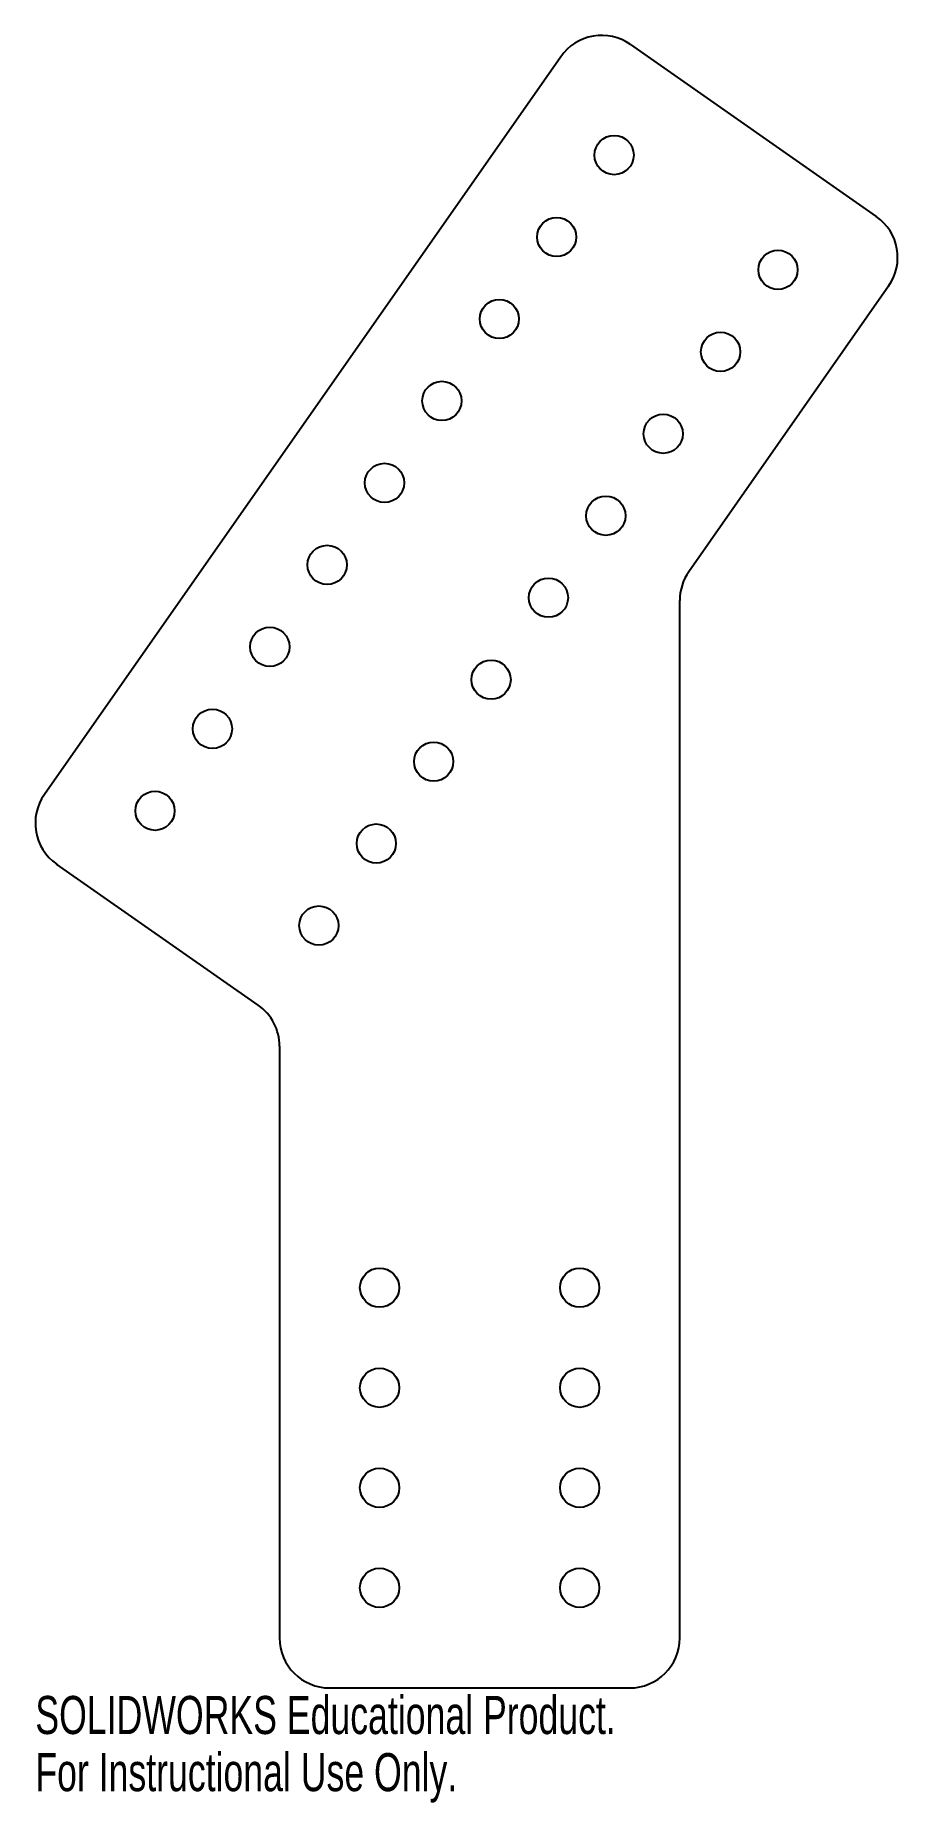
# Model space of a CAD drawing. Header units: inches. Extents: x -1.22 to 3.09, y -0.57 to 8.26.
import ezdxf

# ---------------------------------------------------------------- set-up
doc = ezdxf.new("R2010")
doc.units = ezdxf.units.IN
doc.header["$MEASUREMENT"] = 0
doc.styles.add('SLDTEXTSTYLE0', font='TXT', dxfattribs={"width": 0.7})

msp = doc.modelspace()

# ---------------------------------------------------------------- linework, layer by layer
at = {"color": 7, "linetype": 'Continuous', "lineweight": 25}
for p, q in [((1.4057, 8.1513), (-1.1754, 4.4651)), ((1.7539, 8.2127), (2.9826, 7.3523)), ((3.044, 7.0041), (2.0452, 5.5777)), ((2, 0.25), (2, 5.4343)), ((-0.1066, 3.4115), (-1.114, 4.1169)), ((0, 3.2067), (0, 0.25)), ((0.25, 0), (1.75, 0))]:
    msp.add_line(p, q, dxfattribs=at)
for centre in [(1.6719, 7.6597), (1.3851, 7.2501), (2.491, 7.0861), (1.0983, 6.8405), (2.2043, 6.6765), (0.8115, 6.431), (1.9175, 6.267), (0.5247, 6.0214), (1.6307, 5.8574), (0.238, 5.6118), (1.3439, 5.4478), (-0.0488, 5.2022), (1.0571, 5.0382), (-0.3356, 4.7927), (0.7703, 4.6287), (-0.6224, 4.3831), (0.4835, 4.2191), (0.1967, 3.8095), (0.5, 2), (1.5, 2), (0.5, 1.5), (1.5, 1.5), (0.5, 1), (1.5, 1), (0.5, 0.5), (1.5, 0.5)]:
    msp.add_circle(centre, 0.098, dxfattribs=at)
for centre, start, end in [((1.6105, 8.0079), 55, 145), ((2.8392, 7.1475), 325, 55), ((2.25, 5.4343), 145, 180), ((-0.9706, 4.3217), 145, 235), ((-0.25, 3.2067), 0, 55), ((0.25, 0.25), 180, 270), ((1.75, 0.25), 270, 0)]:
    msp.add_arc(centre, 0.25, start, end, dxfattribs=at)

# ---------------------------------------------------------------- texts
at = {"color": 7, "linetype": 'Continuous', "char_height": 0.1903, "attachment_point": 1, "style": 'SLDTEXTSTYLE0'}
for s, insert in [('SOLIDWORKS Educational Product.', (-1.2206, -0.0401)), ('For Instructional Use Only.', (-1.2206, -0.3256))]:
    msp.add_mtext(s, dxfattribs=dict(at, insert=insert))

doc.saveas('drawing.dxf')
